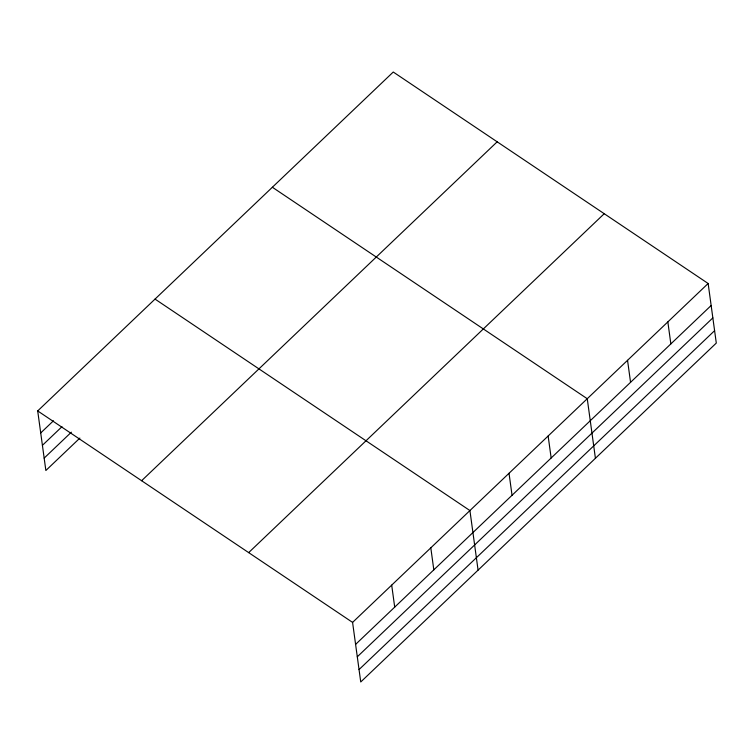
<?xml version="1.0" encoding="UTF-8"?>
<svg xmlns="http://www.w3.org/2000/svg" width="754" height="754" viewBox="0 0 754 754"><rect width="100%" height="100%" fill="white"/><g stroke="black" fill="none" stroke-linecap="round" stroke-linejoin="round"><path stroke-width="1.13" d="M37.7 410.93L393.258 72.026L708.138 283.495L716.3 343.07L360.742 681.974L352.58 622.399L37.7 410.93L45.862 470.505L79.867 438.093M40.716 432.937L53.468 420.779M42.413 445.331L61.969 426.698M44.166 458.112L71.366 432.174M141.611 480.713L497.169 141.818M248.669 552.616L604.227 213.712M352.58 622.399L708.138 283.495M355.596 644.397L711.154 305.493M357.292 656.8L712.85 317.896M359.045 669.571L714.604 330.667M272.364 187.256L587.253 398.725L595.415 458.291M155.032 299.093L469.921 510.562L478.074 570.128M667.846 321.901L670.853 343.909M627.545 360.308L630.561 382.316M548.139 436.001L551.155 457.998M509.025 473.276L512.041 495.284M430.807 547.838L433.823 569.845M391.694 585.123L394.71 607.121"/></g></svg>
